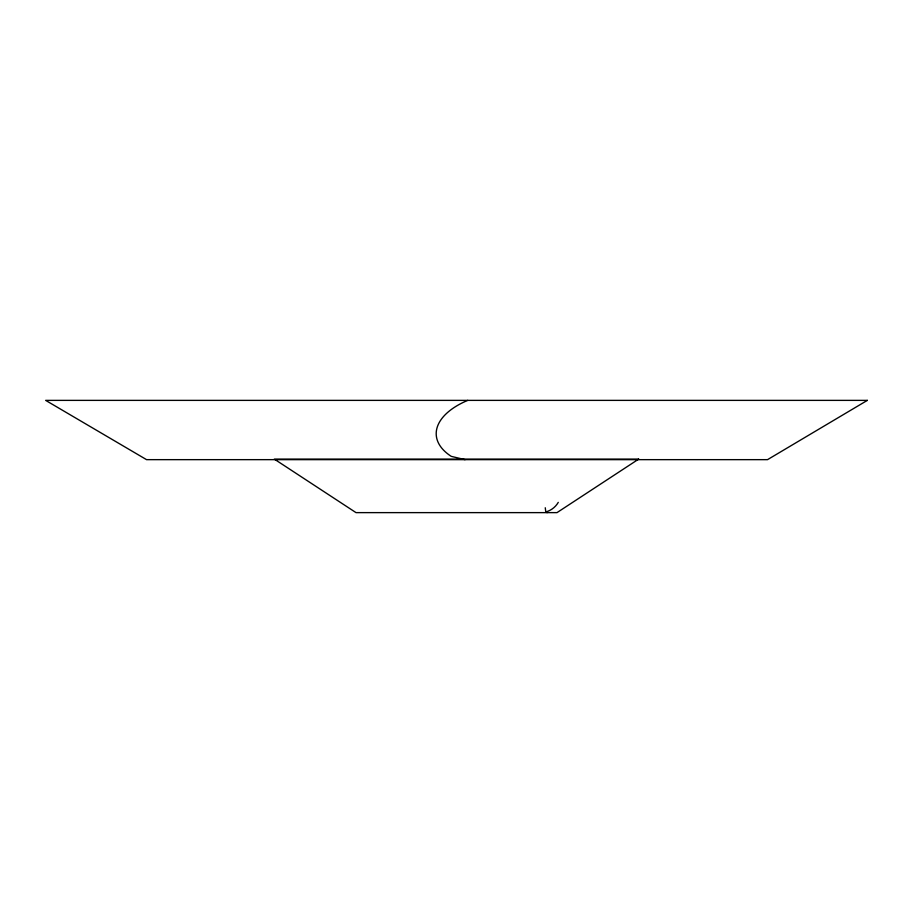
<?xml version="1.0" encoding="UTF-8"?>
<svg xmlns="http://www.w3.org/2000/svg" width="913" height="913" viewBox="0 0 913 913"><rect width="100%" height="100%" fill="white"/><g stroke="black" fill="none" stroke-linecap="round" stroke-linejoin="round"><path stroke-width="1.37" d="M465.071 459.65L451.273 456.374A75.927 39.099 -3.7 0 1 467.753 400.373M545.255 507.754L545.803 511.931L547.172 512.627M558.277 502.367A20.543 20.543 0 0 1 545.803 511.931M638.666 459.113L556.987 512.627L356.013 512.627L274.334 459.113L638.666 459.113M867.35 400.373L767.536 459.65L146.548 459.65L45.65 400.373L867.35 400.373"/></g></svg>
